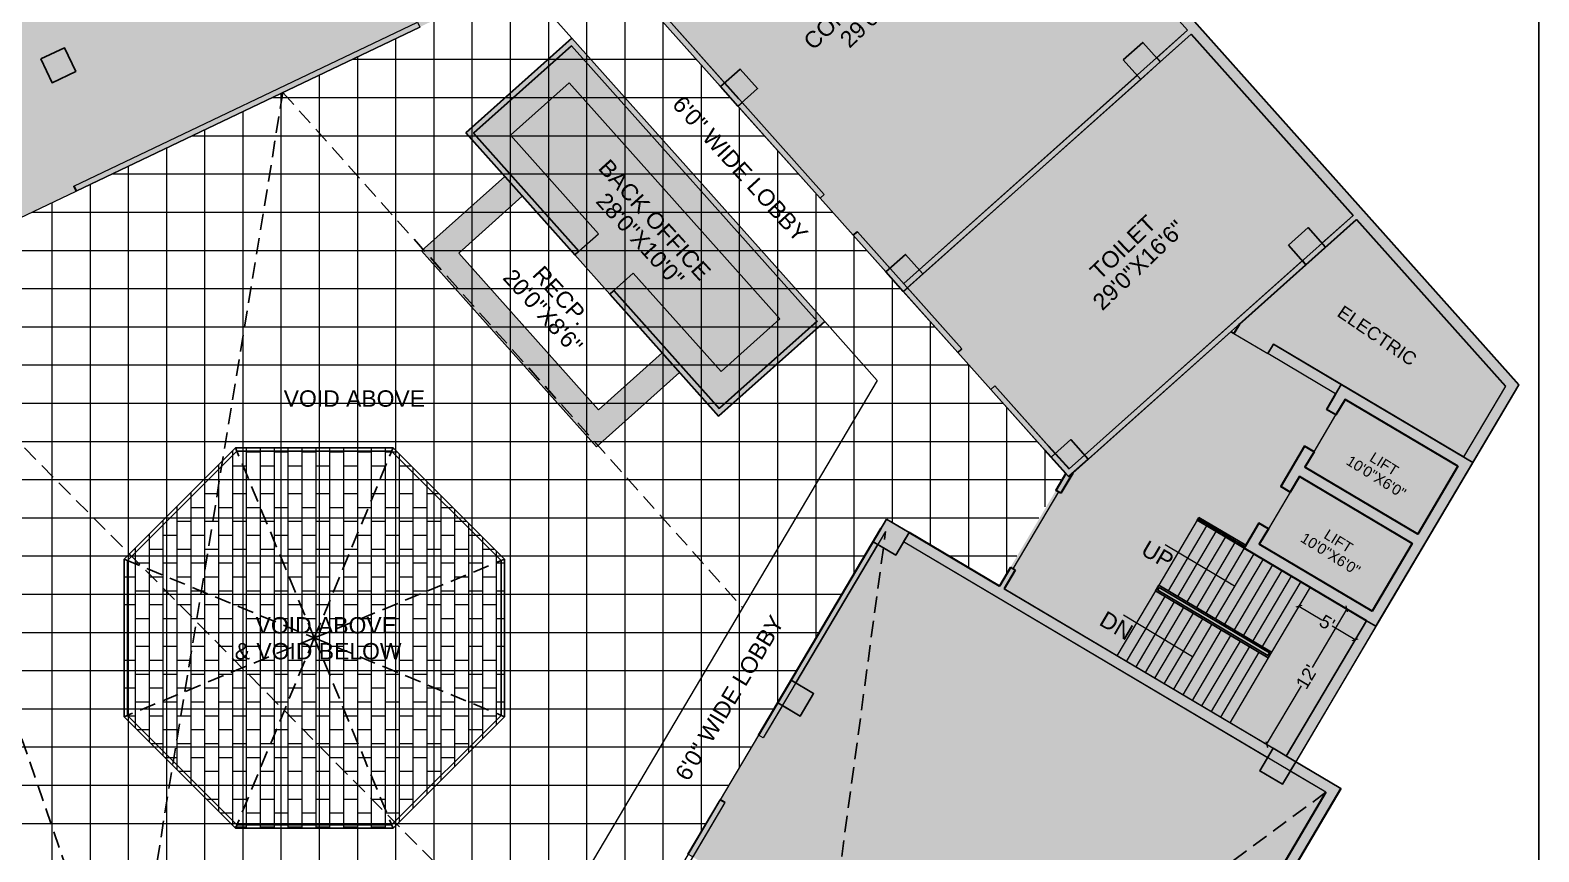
# Model space of a CAD drawing. Header units: inches. Extents: x -13956017 to 293115509, y -946740 to -305538.
# Drawn here: x 1211946 to 1213325, y -916992 to -916241 of the extents above; entities that cross this region are included whole.
import ezdxf

# ---------------------------------------------------------------- set-up
doc = ezdxf.new("R2010")
doc.units = ezdxf.units.IN
doc.header["$LTSCALE"] = 6
doc.header["$PDMODE"] = 2
doc.linetypes.add('DASHED', pattern=[0.75, 0.5, -0.25])
for name, color, linetype in [('BND', 1, 'Continuous'), ('DIM', 7, 'Continuous'), ('TW', 5, 'Continuous'), ('WAL', 7, 'Continuous')]:
    doc.layers.add(name, color=color, linetype=linetype)
for name, color, linetype, lineweight in [('column', 240, 'Continuous', 25), ('floor hatch', 135, 'Continuous', 13), ('W', 250, 'Continuous', 5), ('wall', 7, 'Continuous', 30), ('wall high', 7, 'Continuous', 30)]:
    doc.layers.add(name, color=color, linetype=linetype, lineweight=lineweight)
doc.styles.add('ARI', font='arial.ttf')
doc.linetypes.add('ZIGZAG', pattern='A,0.0001,-0.2,[131,ltypeshp.shx,S=0.2,R=0,X=-0.2,Y=0],-0.4,[131,ltypeshp.shx,S=0.2,R=180,X=0.2,Y=0],-0.2', length=0.8001)
doc.dimstyles.new('Copy(2) of AA', dxfattribs={"dimtxt": 12, "dimasz": 4, "dimexe": 0.18, "dimexo": 0, "dimgap": 0.09, "dimtad": 0, "dimdec": 0, "dimzin": 0, "dimdsep": 46, "dimlunit": 3, "dimtxsty": 'ARI', "dimblk": 'OBLIQUE', "dimcen": 0.09, "dimclrd": 7, "dimclre": 7, "dimclrt": 7, "dimadec": 0, "dimazin": 0, "dimtfac": 1, "dimtdec": 0, "dimtofl": 0, "dimtmove": 0, "dimatfit": 3, "dimfxl": 1, "dimtolj": 1, "dimtzin": 0, "dimlwd": 5, "dimlwe": 5, "dimarcsym": 0})

# ---------------------------------------------------------------- blocks, each defined once
blk = doc.blocks.new('_Oblique')
at = {"layer": 'DIM', "color": 0, "lineweight": -2}
blk.add_line((-0.5, -0.5), (0.5, 0.5), dxfattribs=at)
blk = doc.blocks.new('*D465')
at = {"layer": 'Defpoints', "color": 0, "ltscale": 10, "transparency": 16777216}
for p in [(1213147.8, -916769.2, 3969.1), (1213149.9, -916770.4), (1213074.4, -916893, 3969.1)]:
    blk.add_point(p, dxfattribs=at)
at = {"layer": 'W', "color": 7, "lineweight": 5, "ltscale": 10, "transparency": 16777216}
for p, q in [((1213149.9, -916770.4), (1213118.2, -916824)), ((1213147.8, -916769.2), (1213150.1, -916770.5)), ((1213076.5, -916894.3), (1213108.3, -916840.7)), ((1213074.4, -916893), (1213076.7, -916894.4))]:
    blk.add_line(p, q, dxfattribs=at)
at = {"layer": 'W', "color": 7, "lineweight": 5, "ltscale": 10, "transparency": 16777216, "xscale": 4, "yscale": 4, "zscale": 4}
for p, rotation in [((1213149.9, -916770.4), 59.35378210765239), ((1213076.5, -916894.3), 239.3537821076524)]:
    blk.add_blockref('_Oblique', p, dxfattribs=dict(at, rotation=rotation))
at = {"layer": 'W', "color": 7, "lineweight": 30, "ltscale": 10, "transparency": 16777216, "insert": (1213113.2, -916832.4), "char_height": 12, "attachment_point": 5, "rotation": 59.3538, "style": 'ARI'}
blk.add_mtext("\\A1;12'", dxfattribs=at)
blk = doc.blocks.new('*D466')
at = {"layer": 'Defpoints', "color": 0, "ltscale": 10, "transparency": 16777216}
for p in [(1213108.4, -916763.8, 3969.1), (1213157.6, -916798.5), (1213160, -916794.4, 3969.1)]:
    blk.add_point(p, dxfattribs=at)
at = {"layer": 'W', "color": 7, "lineweight": 5, "ltscale": 10, "transparency": 16777216}
for p, q in [((1213108.4, -916763.8), (1213105.8, -916768.1)), ((1213105.9, -916767.9), (1213126.9, -916780.3)), ((1213157.6, -916798.5), (1213136.6, -916786.1)), ((1213160, -916794.4), (1213157.5, -916798.7))]:
    blk.add_line(p, q, dxfattribs=at)
at = {"layer": 'W', "color": 7, "lineweight": 5, "ltscale": 10, "transparency": 16777216, "xscale": 4, "yscale": 4, "zscale": 4}
for p, rotation in [((1213105.9, -916767.9), 149.3537821076967), ((1213157.6, -916798.5), 329.3537821076967)]:
    blk.add_blockref('_Oblique', p, dxfattribs=dict(at, rotation=rotation))
at = {"layer": 'W', "color": 7, "lineweight": 30, "ltscale": 10, "transparency": 16777216, "insert": (1213131.8, -916783.2), "char_height": 12, "attachment_point": 5, "rotation": 329.3538, "style": 'ARI'}
blk.add_mtext("\\A1;5'", dxfattribs=at)

msp = doc.modelspace()

# ---------------------------------------------------------------- hatches: boundary and pattern name
at = {"layer": 'column', "ltscale": 10}
h = msp.add_hatch(color=256, dxfattribs=at)
h.dxf.hatch_style = 1
h.paths.add_polyline_path([(1211955.5, -916267.6), (1211977.2, -916257.3), (1211987.5, -916279), (1211965.9, -916289.3)])
h = msp.add_hatch(color=256, dxfattribs=at)
h.dxf.hatch_style = 1
h.paths.add_polyline_path([(1212945.4, -916268.4), (1212963.3, -916252.4), (1212979.3, -916270.3), (1212961.4, -916286.3)])
h = msp.add_hatch(color=256, dxfattribs=at)
h.dxf.hatch_style = 1
h.paths.add_polyline_path([(1212577.1, -916292.8), (1212595.1, -916276.8), (1212611, -916294.7), (1212593.1, -916310.7)])
h = msp.add_hatch(color=256, dxfattribs=at)
h.dxf.hatch_style = 1
h.paths.add_polyline_path([(1213096.6, -916437.7), (1213114.5, -916421.8), (1213130.4, -916439.7), (1213112.5, -916455.7)])
h = msp.add_hatch(color=256, dxfattribs=at)
h.dxf.hatch_style = 1
h.paths.add_polyline_path([(1212728.3, -916462.2), (1212746.2, -916446.2), (1212762.2, -916464.1), (1212744.3, -916480.1)])
h = msp.add_hatch(color=256, dxfattribs=at)
h.dxf.hatch_style = 1
h.paths.add_polyline_path([(1213131.3, -916587.9), (1213144.7, -916565.1), (1213265.2, -916636.5), (1213176.5, -916786.2), (1213167.9, -916781.1), (1213056.1, -916714.8), (1213069.5, -916692), (1213078.1, -916697.1), (1213069.8, -916711.3), (1213173, -916772.5), (1213209.7, -916710.5), (1213106.5, -916649.3), (1213098.1, -916663.5), (1213089.5, -916658.4), (1213111.3, -916621.5), (1213119.9, -916626.6), (1213111.6, -916640.7), (1213214.8, -916701.9), (1213251.5, -916640), (1213148.3, -916578.8), (1213139.9, -916593)])
h = msp.add_hatch(color=256, dxfattribs=at)
h.dxf.hatch_style = 1
h.paths.add_polyline_path([(1212879.4, -916631.5), (1212897.4, -916615.5), (1212913.3, -916633.4), (1212895.4, -916649.4)])
h = msp.add_hatch(color=256, dxfattribs=at)
h.dxf.hatch_style = 1
h.paths.add_polyline_path([(1212728.9, -916688.3), (1212749.5, -916700.5), (1212737.3, -916721.2), (1212716.6, -916709)])
h = msp.add_hatch(color=256, dxfattribs=at)
h.dxf.hatch_style = 1
h.paths.add_polyline_path([(1212641.7, -916835.4), (1212662.3, -916847.7), (1212650.1, -916868.3), (1212629.5, -916856.1)])
h = msp.add_hatch(color=256, dxfattribs=at)
h.dxf.hatch_style = 1
h.paths.add_polyline_path([(1213082.4, -916897.8), (1213103.1, -916910), (1213090.9, -916930.7), (1213070.2, -916918.5)])
at = {"layer": 'floor hatch', "ltscale": 5}
h = msp.add_hatch(dxfattribs=at)
h.set_pattern_fill('NET', color=9, scale=11, angle=90)
h.set_pattern_definition([(90, (225125.152, -30674.727), (-34.925, 2e-15), []), (180, (225125.152, -30674.727), (-4e-15, -34.925), [])])
h.paths.add_polyline_path([(1212321.3, -916114.3), (1212368.7, -916072), (1212365.3, -916068.3), (1212399.3, -916038), (1212402.6, -916041.7), (1212426.5, -916020.4), (1212486.8, -916087.9), (1212435.3, -916133.9), (1212892.1, -916645.7), (1212832.1, -916749.5), (1212728.9, -916688.3), (1212160.5, -917647.6), (1212030, -917601.8), (1211729.4, -916723.2), (1211615.9, -916762.1), (1211558.3, -916593.8), (1212393.2, -916194.8)])
at = {"layer": 'W', "ltscale": 10}
h = msp.add_hatch(color=256, dxfattribs=at)
h.dxf.hatch_style = 1
h.paths.add_polyline_path([(1211340.5, -916856.3), (1211606.4, -916765.3), (1211599.2, -916744.4), (1211608.7, -916741.2), (1211615.9, -916762.1), (1211706.7, -916731), (1211709.9, -916740.4), (1211343.8, -916865.7)])
h.paths.add_polyline_path([(1211229.6, -916606.1), (1211239, -916602.9), (1211327.3, -916860.8), (1211317.8, -916864)])
h.paths.add_polyline_path([(1211249, -916588.9), (1211359.7, -916551), (1211363, -916560.5), (1211252.3, -916598.4)], flags=17)
h.paths.add_polyline_path([(1212503.9, -915737.6), (1212510.5, -915745.1), (1212546.3, -915713.1), (1212398.4, -915547.3), (1211038.8, -916196.9), (1211184.2, -916621.7), (1211229.6, -916606.1), (1211226.3, -916596.7), (1211190.4, -916609), (1211051.2, -916202.1), (1211423.6, -916024.2), (1211471.7, -916124.8), (1211476.2, -916122.7), (1211428.1, -916022), (1212004.7, -915746.5), (1212021.1, -915780.8), (1212025.6, -915778.7), (1212009.2, -915744.4), (1212395.9, -915559.6), (1212532.2, -915712.3), (1212503.9, -915737.6)])
h.paths.add_polyline_path([(1211651.4, -916549.3), (1211820.5, -916468.5), (1211818.4, -916464), (1211672.5, -916533.6), (1211506.3, -916185.7), (1211501.8, -916187.9), (1211668, -916535.8), (1211649.2, -916544.8)], flags=17)
h.paths.add_polyline_path([(1211556.6, -916589), (1211581.7, -916577), (1211583.8, -916581.5), (1211558.3, -916593.8)], flags=17)
h.paths.add_polyline_path([(1212031.4, -915802.5), (1212035.9, -915800.3), (1212112.6, -915960.9), (1212163, -915936.9), (1212318, -916110.5), (1212365.3, -916068.3), (1212368.7, -916072), (1212321.3, -916114.3), (1212393.2, -916194.8), (1212352, -916214.5), (1212349.9, -916210), (1212385.1, -916193.2), (1212161.8, -915943), (1211759.3, -916135.3), (1211898.1, -916425.8), (1211934, -916408.7), (1211936.2, -916413.2), (1211869.9, -916444.9), (1211867.8, -916440.3), (1211892.3, -916428.6), (1211893.6, -916428), (1211754.8, -916137.5), (1211534.6, -916242.7), (1211533.7, -916243.1), (1211531.6, -916238.6), (1212108.1, -915963.1)], flags=17)
h.paths.add_polyline_path([(1211985.7, -916384), (1212299.9, -916233.9), (1212302.1, -916238.4), (1211987.9, -916388.5)], flags=16)
h = msp.add_hatch(color=256, dxfattribs=at)
h.dxf.hatch_style = 1
h.paths.add_polyline_path([(1211780, -916886.6), (1211784.7, -916885), (1211737.2, -916745.9), (1211732.4, -916747.5)])
h.paths.add_polyline_path([(1211805.9, -916962.2), (1211810.6, -916960.6), (1211792.5, -916907.7), (1211787.8, -916909.3)])
h.paths.add_polyline_path([(1211839.9, -917061.7), (1211844.6, -917060), (1211829.3, -917015.2), (1211824.5, -917016.8)])
h.paths.add_polyline_path([(1211865.5, -917136.5), (1211870.2, -917134.8), (1211852.4, -917082.7), (1211847.7, -917084.4)])
h.paths.add_polyline_path([(1211899.8, -917236.7), (1211904.5, -917235.1), (1211888.9, -917189.4), (1211884.2, -917191.1)])
h.paths.add_polyline_path([(1211926.4, -917314.4), (1211931.1, -917312.8), (1211912.3, -917257.8), (1211907.6, -917259.4)])
h.paths.add_polyline_path([(1211945, -917369), (1211949.8, -917367.4), (1211966.7, -917416.7), (1211961.9, -917418.4)])
h.paths.add_polyline_path([(1211969.7, -917441.1), (1211974.4, -917439.5), (1212030, -917601.8), (1212059.1, -917612), (1212057.5, -917616.8), (1212032.1, -917607.9), (1211918.5, -917646.7), (1211916.9, -917642), (1212025.7, -917604.8)])
h.paths.add_polyline_path([(1211641.6, -917736.2), (1211894.2, -917649.7), (1211895.8, -917654.5), (1211643.2, -917740.9)])
h.paths.add_polyline_path([(1212131.5, -917642.7), (1212133.2, -917638), (1212160.5, -917647.6), (1212248.7, -917498.7), (1212253, -917501.3), (1212164.8, -917650.1), (1212263.7, -917708.7), (1212261.2, -917713.1), (1212158.4, -917652.1)])
h.paths.add_polyline_path([(1212284.4, -917721), (1212514.1, -917857.1), (1212511.5, -917861.4), (1212281.8, -917725.3)])
h.paths.add_polyline_path([(1212260.9, -917478.1), (1212287.9, -917432.5), (1212292.2, -917435.1), (1212265.2, -917480.6)])
h.paths.add_polyline_path([(1212322.9, -917373.5), (1212327.2, -917376), (1212350.9, -917336.1), (1212346.5, -917333.6)])
h.paths.add_polyline_path([(1213103.1, -916910), (1213144.4, -916934.5), (1212573.5, -917898.1), (1212532.2, -917873.6), (1212534.7, -917869.3), (1212567.4, -917888.7), (1213130.7, -916938), (1213098, -916918.6)])
h.paths.add_polyline_path([(1212358.8, -917312.9), (1212363.1, -917315.5), (1212445.2, -917176.9), (1212440.9, -917174.4)])
h.paths.add_polyline_path([(1212453.1, -917153.8), (1212535.2, -917015.2), (1212539.5, -917017.8), (1212457.4, -917156.3)])
h.paths.add_polyline_path([(1212547.4, -916994.6), (1212576.9, -916944.9), (1212579, -916946.1), (1212581.2, -916947.4), (1212551.7, -916997.1)], flags=17)
h.paths.add_polyline_path([(1212611.9, -916885.8), (1212629.5, -916856.1), (1212633.8, -916858.6), (1212616.2, -916888.3)])
h.paths.add_polyline_path([(1212646, -916838), (1212720.9, -916711.5), (1212716.6, -916709), (1212641.7, -916835.4)])
h.paths.add_polyline_path([(1212744.4, -916709.1), (1212749.5, -916700.5), (1212832.1, -916749.5), (1212842.2, -916732.4), (1212846.5, -916734.9), (1212836.4, -916752), (1213082.4, -916897.8), (1213077.4, -916906.4)])
h.paths.add_polyline_path([(1213094.5, -916904.9), (1213167.9, -916781.1), (1213176.5, -916786.2), (1213103.1, -916910)])
h.paths.add_polyline_path([(1212910, -916629.7), (1213109.2, -916451.9), (1213112.5, -916455.7), (1212913.3, -916633.4)], flags=17)
h.paths.add_polyline_path([(1212824.4, -916569.8), (1212828.1, -916566.5), (1212883.2, -916628.2), (1212879.4, -916631.5)], flags=17)
h.paths.add_polyline_path([(1212883.9, -916662), (1212893, -916646.7), (1212895.4, -916649.4), (1212899.2, -916646.1), (1212888.2, -916664.6)])
h.paths.add_polyline_path([(1212744.3, -916480.1), (1212748, -916476.7), (1212797.8, -916532.6), (1212794.1, -916535.9)], flags=17)
h.paths.add_polyline_path([(1212762.2, -916464.1), (1212961.4, -916286.3), (1212958.1, -916282.6), (1212758.9, -916460.3)], flags=17)
h.paths.add_polyline_path([(1212728.3, -916462.2), (1212732, -916458.8), (1212702.3, -916425.5), (1212698.5, -916428.8)], flags=17)
h.paths.add_polyline_path([(1212593.1, -916310.7), (1212596.9, -916307.4), (1212672, -916391.6), (1212668.3, -916394.9)])
h.paths.add_polyline_path([(1212577.1, -916292.8), (1212580.9, -916289.5), (1212519.7, -916220.9), (1212516, -916224.3)])
h.paths.add_polyline_path([(1212485.7, -916190.4), (1212489.5, -916187), (1212455, -916148.5), (1212451.3, -916151.8)])
h.paths.add_polyline_path([(1212453.2, -916117.9), (1212486.8, -916087.9), (1212481.4, -916081.9), (1212488.8, -916075.2), (1212494.3, -916081.3), (1212652.4, -915940.1), (1212659.1, -915947.6), (1212459.9, -916125.4)])
h.paths.add_polyline_path([(1212677, -915931.6), (1212704.1, -915907.4), (1212705.3, -915906.3), (1213004.3, -916241.3), (1212976, -916266.6), (1212979.3, -916270.3), (1213007.6, -916245), (1213155.5, -916410.6), (1213127.1, -916435.9), (1213130.4, -916439.7), (1213158.8, -916414.4), (1213294.8, -916566.8), (1213256.6, -916631.4), (1213265.2, -916636.5), (1213307.2, -916565.6), (1212706.1, -915892.2), (1212670.3, -915924.1)])
h.paths.add_polyline_path([(1213077.6, -916536.9), (1213082.7, -916528.3), (1213144.7, -916565.1), (1213139.6, -916573.7)], flags=17)
h = msp.add_hatch(color=256, dxfattribs=at)
h.dxf.hatch_style = 1
h.paths.add_polyline_path([(1212475.8, -916482.6), (1212479.5, -916479.3), (1212575.8, -916587.2), (1212665.4, -916507.3), (1212440.8, -916255.6), (1212351.2, -916335.5), (1212447.5, -916443.4), (1212443.8, -916446.8), (1212344.2, -916335.1), (1212441.2, -916248.6), (1212672.4, -916507.7), (1212575.4, -916594.2)])
at = {"layer": 'WAL', "lineweight": 9, "ltscale": 100, "true_color": 0x95b3d0}
h = msp.add_hatch(color=253, dxfattribs=at)
h.dxf.hatch_style = 1
h.paths.add_polyline_path([(1212455, -916148.5), (1212469.2, -916135.8), (1212459.9, -916125.4), (1212659.1, -915947.6), (1212668.4, -915958), (1212686.3, -915942), (1212677, -915931.6), (1212705.3, -915906.3), (1213004.3, -916241.3), (1212758.9, -916460.3), (1212746.2, -916446.2), (1212732, -916458.8), (1212702.3, -916425.5), (1212698.5, -916428.8), (1212668.3, -916394.9), (1212672, -916391.6), (1212596.9, -916307.4), (1212611, -916294.7), (1212595.1, -916276.8), (1212580.9, -916289.5), (1212519.7, -916220.9), (1212516, -916224.3), (1212485.7, -916190.4), (1212489.5, -916187)])
at = {"layer": 'WAL', "lineweight": 9, "ltscale": 100, "true_color": 0x8bcad4}
h = msp.add_hatch(color=133, dxfattribs=at)
h.dxf.hatch_style = 1
h.paths.add_polyline_path([(1211759.3, -916135.3), (1212161.8, -915943), (1212385.1, -916193.2), (1212349.9, -916210), (1212352, -916214.5), (1212302.1, -916238.4), (1212299.9, -916233.9), (1211985.7, -916384), (1211987.9, -916388.5), (1211936.2, -916413.2), (1211934, -916408.7), (1211898.1, -916425.8)])
at = {"layer": 'WAL', "lineweight": 9, "true_color": 0x5797dc}
h = msp.add_hatch(color=153, dxfattribs=at)
h.dxf.hatch_style = 1
h.paths.add_polyline_path([(1212748, -916476.7), (1213007.6, -916245), (1213155.5, -916410.6), (1213127.1, -916435.9), (1213114.5, -916421.8), (1213096.6, -916437.7), (1213109.2, -916451.9), (1212910, -916629.7), (1212897.4, -916615.5), (1212883.2, -916628.2), (1212828.1, -916566.5), (1212824.4, -916569.8), (1212794.1, -916535.9), (1212797.8, -916532.6)])
at = {"layer": 'WAL', "lineweight": 9, "ltscale": 100, "true_color": 0x9bf8d0}
h = msp.add_hatch(color=121, dxfattribs=at)
h.dxf.hatch_style = 1
h.paths.add_polyline_path([(1212351.2, -916335.5), (1212440.8, -916255.6), (1212665.4, -916507.3), (1212575.8, -916587.2), (1212479.5, -916479.3), (1212475.8, -916482.6), (1212443.8, -916446.8), (1212447.5, -916443.4)])
at = {"layer": 'WAL', "lineweight": 9, "ltscale": 100, "true_color": 0xf8f38b}
h = msp.add_hatch(color=51, dxfattribs=at)
h.dxf.hatch_style = 1
h.paths.add_polyline_path([(1212523.7, -916536.3), (1212539.7, -916554.2), (1212463.6, -916622.1), (1212303.8, -916443.1), (1212379.9, -916375.1), (1212395.9, -916393.1), (1212337.7, -916445), (1212465.5, -916588.2)])
at = {"layer": 'WAL', "lineweight": 9, "ltscale": 100, "true_color": 0x7b8d9a}
h = msp.add_hatch(color=252, dxfattribs=at)
h.dxf.hatch_style = 1
h.paths.add_polyline_path([(1213046.6, -916518.6), (1213051.7, -916510), (1213158.8, -916414.4), (1213294.8, -916566.8), (1213256.6, -916631.4), (1213082.7, -916528.3), (1213077.6, -916536.9)])
at = {"layer": 'WAL', "lineweight": 9, "ltscale": 100, "true_color": 0xffae59}
h = msp.add_hatch(color=21, dxfattribs=at)
h.dxf.hatch_style = 1
h.paths.add_polyline_path([(1213043.9, -916516.9), (1213139.6, -916573.7), (1213131.3, -916587.9), (1213139.9, -916593), (1213119.9, -916626.6), (1213111.3, -916621.5), (1213089.5, -916658.4), (1213098.1, -916663.5), (1213078.1, -916697.1), (1213069.5, -916692), (1213056.1, -916714.8), (1213167.9, -916781.1), (1213094.5, -916904.9), (1212836.4, -916752), (1212846.5, -916734.9), (1212842.2, -916732.4), (1212883.9, -916662), (1212888.2, -916664.6), (1212899.2, -916646.1), (1212913.3, -916633.4)])
h = msp.add_hatch(color=21, dxfattribs=at)
h.dxf.hatch_style = 1
h.paths.add_polyline_path([(1213111.6, -916640.7), (1213214.8, -916701.9), (1213251.5, -916640), (1213148.3, -916578.8)])
at = {"layer": 'WAL', "lineweight": 5, "ltscale": 0.6, "true_color": 0xffa8a8}
h = msp.add_hatch(dxfattribs=at)
h.set_pattern_fill('BRICK', color=21, scale=2, angle=270)
h.set_pattern_definition([(270, (225125.152, -30674.727), (12.7, -2e-15), []), (0, (225125.152, -30674.727), (6e-15, 25.4), [12.7, -12.7]), (0, (225125.152, -30687.427), (6e-15, 25.4), [-12.7, 12.7])])
h.paths.add_polyline_path([(1212133.7, -916623.1), (1212277.7, -916623.1), (1212379.5, -916724.9), (1212379.5, -916868.9), (1212277.7, -916970.8), (1212133.7, -916970.8), (1212031.9, -916868.9), (1212031.9, -916724.9)])
at = {"layer": 'WAL', "lineweight": 9, "ltscale": 100, "true_color": 0xffae59}
h = msp.add_hatch(color=21, dxfattribs=at)
h.dxf.hatch_style = 1
h.paths.add_polyline_path([(1213069.8, -916711.3), (1213173, -916772.5), (1213209.7, -916710.5), (1213106.5, -916649.3)])
at = {"layer": 'WAL', "lineweight": 9, "ltscale": 100, "true_color": 0xd4a1c7}
h = msp.add_hatch(color=9, dxfattribs=at)
h.dxf.hatch_style = 1
h.paths.add_polyline_path([(1212164.8, -917650.1), (1212263.7, -917708.7), (1212273.4, -917692.4), (1212294.1, -917704.6), (1212284.4, -917721), (1212514.1, -917857.1), (1212523.8, -917840.7), (1212544.4, -917853), (1212534.7, -917869.3), (1212567.4, -917888.7), (1213130.7, -916938), (1213098, -916918.6), (1213090.9, -916930.7), (1213070.2, -916918.5), (1213076.3, -916908.1), (1213077.4, -916906.4), (1212744.4, -916709.1), (1212737.3, -916721.2), (1212720.9, -916711.5), (1212646, -916838), (1212662.3, -916847.7), (1212650.1, -916868.3), (1212633.8, -916858.6), (1212616.2, -916888.3), (1212611.9, -916885.8), (1212576.9, -916944.9), (1212581.2, -916947.4), (1212551.7, -916997.1), (1212568, -917006.8), (1212555.8, -917027.5), (1212539.5, -917017.8), (1212457.4, -917156.3), (1212473.7, -917166), (1212461.5, -917186.6), (1212445.2, -917176.9), (1212363.1, -917315.5), (1212379.4, -917325.1), (1212367.2, -917345.8), (1212350.9, -917336.1), (1212327.2, -917376), (1212322.9, -917373.5), (1212287.9, -917432.5), (1212292.2, -917435.1), (1212265.2, -917480.6), (1212281.6, -917490.3), (1212269.3, -917511), (1212253, -917501.3)])

# ---------------------------------------------------------------- linework, layer by layer
at = {"layer": 'BND', "linetype": 'DASHED', "ltscale": 5}
for p, q in [((1212177, -916298.1, 3969.1), (1212034.3, -917169.6, 3969.1)), ((1212177, -916298.1, 3969.1), (1212597.3, -916769.1, 3969.1)), ((1212110.7, -917392.8, 3969.1), (1211798.1, -916479.2, 3969.1)), ((1211798.1, -916479.2, 3969.1), (1212405.5, -917092.8, 3969.1)), ((1212205.7, -916796.9, -3969.1), (1212133.7, -916623.1, -3969.1)), ((1212205.7, -916796.9, -3969.1), (1212277.7, -916623.1, -3969.1)), ((1212567.4, -917888.7), (1212728.1, -916699.5, 3969.1)), ((1212031.9, -916724.9, -3969.1), (1212205.7, -916796.9, -3969.1)), ((1212205.7, -916796.9, -3969.1), (1212379.5, -916724.9, -3969.1)), ((1212205.7, -916796.9, -3969.1), (1212031.9, -916868.9, -3969.1)), ((1212205.7, -916796.9, -3969.1), (1212133.7, -916970.8, -3969.1)), ((1212205.7, -916796.9, -3969.1), (1212277.7, -916970.8, -3969.1)), ((1212205.7, -916796.9, -3969.1), (1212379.5, -916868.9, -3969.1)), ((1213130.7, -916938, 3969.1), (1212164.8, -917650.1))]:
    msp.add_line(p, q, dxfattribs=at)
at = {"layer": 'column', "ltscale": 10, "elevation": 3969.1}
for points in [[(1211955.5, -916267.6), (1211977.2, -916257.3), (1211987.5, -916279), (1211965.9, -916289.3), (1211955.5, -916267.6)], [(1212945.4, -916268.4), (1212963.3, -916252.4), (1212979.3, -916270.3), (1212961.4, -916286.3), (1212945.4, -916268.4)], [(1212577.1, -916292.8), (1212595.1, -916276.8), (1212611, -916294.7), (1212593.1, -916310.7), (1212577.1, -916292.8)], [(1213096.6, -916437.7), (1213114.5, -916421.8), (1213130.4, -916439.7), (1213112.5, -916455.7), (1213096.6, -916437.7)], [(1212728.3, -916462.2), (1212746.2, -916446.2), (1212762.2, -916464.1), (1212744.3, -916480.1), (1212728.3, -916462.2)], [(1213131.3, -916587.9), (1213144.7, -916565.1), (1213265.2, -916636.5), (1213176.5, -916786.2), (1213167.9, -916781.1), (1213056.1, -916714.8), (1213069.5, -916692), (1213078.1, -916697.1), (1213069.8, -916711.3), (1213173, -916772.5), (1213209.7, -916710.5), (1213106.5, -916649.3), (1213098.1, -916663.5), (1213089.5, -916658.4), (1213111.3, -916621.5), (1213119.9, -916626.6), (1213111.6, -916640.7), (1213214.8, -916701.9), (1213251.5, -916640), (1213148.3, -916578.8), (1213139.9, -916593), (1213131.3, -916587.9)], [(1212879.4, -916631.5), (1212897.4, -916615.5), (1212913.3, -916633.4), (1212895.4, -916649.4), (1212879.4, -916631.5)], [(1212728.9, -916688.3), (1212749.5, -916700.5), (1212737.3, -916721.2), (1212716.6, -916709), (1212728.9, -916688.3)], [(1212641.7, -916835.4), (1212662.3, -916847.7), (1212650.1, -916868.3), (1212629.5, -916856.1), (1212641.7, -916835.4)], [(1213082.4, -916897.8), (1213103.1, -916910), (1213090.9, -916930.7), (1213070.2, -916918.5), (1213082.4, -916897.8)]]:
    msp.add_lwpolyline(points, dxfattribs=at)
at = {"layer": 'TW', "ltscale": 10}
for p, q in [((1213014.6, -916686.7, 3969.1), (1213013, -916689.3, 3969.1)), ((1213013, -916689.3, 3969.1), (1213056.1, -916714.8, 3969.1)), ((1213013.8, -916688, 3969.1), (1213056.8, -916713.5, 3969.1)), ((1213014.6, -916686.7, 3969.1), (1213057.6, -916712.2, 3969.1))]:
    msp.add_line(p, q, dxfattribs=at)
for points, elevation in [([(1212133.7, -916623.1), (1212277.7, -916623.1), (1212379.5, -916724.9), (1212379.5, -916868.9), (1212277.7, -916970.8), (1212133.7, -916970.8), (1212031.9, -916868.9), (1212031.9, -916724.9), (1212133.7, -916623.1)], -3969.1), ([(1212977.9, -916748.7), (1213081.1, -916809.8), (1213078, -916815), (1212974.8, -916753.8), (1212977.9, -916748.7)], 3969.1)]:
    msp.add_lwpolyline(points, dxfattribs=dict(at, elevation=elevation))
for points, elevation in [([(1212134.9, -916626.1), (1212276.4, -916626.1), (1212376.5, -916726.2), (1212376.5, -916867.7), (1212276.4, -916967.8), (1212134.9, -916967.8), (1212034.9, -916867.7), (1212034.9, -916726.2)], -3969.1), ([(1212978.4, -916750.7), (1213079, -916810.4), (1213077.5, -916812.9), (1212976.9, -916753.3)], 3969.1)]:
    msp.add_lwpolyline(points, close=True, dxfattribs=dict(at, elevation=elevation))
at = {"layer": 'W', "lineweight": 30, "ltscale": 10}
for p, q in [((1212706.1, -915892.2, 3969.1), (1213307.2, -916565.6, 3969.1)), ((1212441.2, -916248.6, 3969.1), (1212344.2, -916335.1, 3969.1)), ((1213007.6, -916245, 3969.1), (1213155.5, -916410.6, 3969.1)), ((1212440.8, -916255.6, 3969.1), (1212351.2, -916335.5, 3969.1)), ((1212580.9, -916289.5, 3969.1), (1212593.5, -916303.6, 3969.1)), ((1212344.2, -916335.1, 3969.1), (1212443.8, -916446.8, 3969.1)), ((1212351.2, -916335.5, 3969.1), (1212447.5, -916443.4, 3969.1)), ((1211985.7, -916384, 3969.1), (1211987.9, -916388.5, 3969.1)), ((1213051.7, -916510, 3969.1), (1213158.8, -916414.4, 3969.1)), ((1212698.5, -916428.8, 3969.1), (1212702.3, -916425.5, 3969.1)), ((1212443.8, -916446.8, 3969.1), (1212447.5, -916443.4, 3969.1)), ((1212475.8, -916482.6, 3969.1), (1212479.5, -916479.3, 3969.1)), ((1212475.8, -916482.6, 3969.1), (1212575.4, -916594.2, 3969.1)), ((1212479.5, -916479.3, 3969.1), (1212575.8, -916587.2, 3969.1)), ((1212672.4, -916507.7, 3969.1), (1212575.4, -916594.2, 3969.1)), ((1212665.4, -916507.3, 3969.1), (1212575.8, -916587.2, 3969.1)), ((1213051.7, -916510, 3969.1), (1213046.6, -916518.6, 3969.1)), ((1213046.6, -916518.6, 3969.1), (1213043.9, -916516.9, 3969.1)), ((1212794.1, -916535.9, 3969.1), (1212797.8, -916532.6, 3969.1)), ((1213139.6, -916573.7, 3969.1), (1213131.3, -916587.9, 3969.1)), ((1213148.3, -916578.8, 3969.1), (1213139.9, -916593, 3969.1)), ((1213251.5, -916640, 3969.1), (1213148.3, -916578.8, 3969.1)), ((1213139.9, -916593, 3969.1), (1213131.3, -916587.9, 3969.1)), ((1212877.2, -916621.5, 3969.1), (1212895.8, -916642.4, 3969.1)), ((1213111.3, -916621.5, 3969.1), (1213089.5, -916658.4, 3969.1)), ((1213119.9, -916626.6, 3969.1), (1213111.3, -916621.5, 3969.1)), ((1212873.5, -916624.8, 3969.1), (1212893, -916646.7, 3969.1)), ((1213119.9, -916626.6, 3969.1), (1213111.6, -916640.7, 3969.1)), ((1212893, -916646.7, 3969.1), (1212883.9, -916662, 3969.1)), ((1212899.2, -916646.1, 3969.1), (1212888.2, -916664.6, 3969.1)), ((1213106.5, -916649.3, 3969.1), (1213098.1, -916663.5, 3969.1)), ((1213209.7, -916710.5, 3969.1), (1213106.5, -916649.3, 3969.1)), ((1213214.8, -916701.9, 3969.1), (1213111.6, -916640.7, 3969.1)), ((1213251.5, -916640, 3969.1), (1213214.8, -916701.9, 3969.1)), ((1212888.2, -916664.6, 3969.1), (1212883.9, -916662, 3969.1)), ((1213098.1, -916663.5, 3969.1), (1213089.5, -916658.4, 3969.1)), ((1213069.5, -916692, 3969.1), (1213056.1, -916714.8, 3969.1)), ((1213078.1, -916697.1, 3969.1), (1213069.5, -916692, 3969.1)), ((1212723.8, -916696.9, 3969.1), (1212611.9, -916885.8, 3969.1)), ((1212832.1, -916749.5, 3969.1), (1212749.5, -916700.5, 3969.1)), ((1213078.1, -916697.1, 3969.1), (1213069.8, -916711.3, 3969.1)), ((1213167.9, -916781.1, 3969.1), (1213056.1, -916714.8, 3969.1)), ((1213173, -916772.5, 3969.1), (1213069.8, -916711.3, 3969.1)), ((1213209.7, -916710.5, 3969.1), (1213173, -916772.5, 3969.1)), ((1212842.2, -916732.4, 3969.1), (1212832.1, -916749.5, 3969.1)), ((1212846.5, -916734.9, 3969.1), (1212842.2, -916732.4, 3969.1)), ((1212846.5, -916734.9, 3969.1), (1212836.4, -916752, 3969.1)), ((1213144.4, -916934.5, 3969.1), (1212573.5, -917898.1, 3969.1)), ((1213130.7, -916938, 3969.1), (1212893.2, -917338.9, 3969.1)), ((1212581.2, -916947.4, 3969.1), (1212576.9, -916944.9, 3969.1))]:
    msp.add_line(p, q, dxfattribs=at)
at = {"layer": 'W', "ltscale": 10}
for p, q in [((1212393.2, -916194.8, 3969.1), (1212441.2, -916248.6, 3969.1)), ((1212519.7, -916220.9, 3969.1), (1212672, -916391.6, 3969.1)), ((1211985.7, -916384, 3969.1), (1212299.9, -916233.9, 3969.1)), ((1212516, -916224.3, 3969.1), (1212668.3, -916394.9, 3969.1)), ((1211987.9, -916388.5, 3969.1), (1212302.1, -916238.4, 3969.1)), ((1212441.2, -916248.6, 3969.1), (1212672.4, -916507.7, 3969.1)), ((1212744.7, -916473, 3969.1), (1213004.3, -916241.3, 3969.1)), ((1212748, -916476.7, 3969.1), (1213007.6, -916245, 3969.1)), ((1212440.8, -916255.6, 3969.1), (1212665.4, -916507.3, 3969.1)), ((1212438.8, -916289.5, 3969.1), (1212385.1, -916337.4, 3969.1)), ((1212438.8, -916289.5, 3969.1), (1212631.5, -916505.3, 3969.1)), ((1212385.1, -916337.4, 3969.1), (1212465.5, -916427.5, 3969.1)), ((1211936.2, -916413.2, 3969.1), (1211987.9, -916388.5, 3969.1)), ((1212668.3, -916394.9, 3969.1), (1212672, -916391.6, 3969.1)), ((1212668.3, -916394.9, 3969.1), (1212698.5, -916428.8, 3969.1)), ((1212895.8, -916642.4, 3969.1), (1213155.5, -916410.6, 3969.1)), ((1212447.5, -916443.4, 3969.1), (1212465.5, -916427.5, 3969.1)), ((1212698.5, -916428.8, 3969.1), (1212794.1, -916535.9, 3969.1)), ((1212702.3, -916425.5, 3969.1), (1212797.8, -916532.6, 3969.1)), ((1212303.8, -916443.1, 3969.1), (1212463.6, -916622.1, 3969.1)), ((1212337.7, -916445, 3969.1), (1212465.5, -916588.2, 3969.1)), ((1212443.8, -916446.8, 3969.1), (1212475.8, -916482.6, 3969.1)), ((1212479.5, -916479.3, 3969.1), (1212497.4, -916463.3, 3969.1)), ((1212497.4, -916463.3, 3969.1), (1212577.8, -916553.3, 3969.1)), ((1212631.5, -916505.3, 3969.1), (1212577.8, -916553.3, 3969.1)), ((1212672.4, -916507.7, 3969.1), (1212720.4, -916561.4, 3969.1)), ((1212899.2, -916646.1, 3969.1), (1213043.9, -916516.9, 3969.1)), ((1213046.6, -916518.6, 3969.1), (1213077.6, -916536.9, 3969.1)), ((1212523.7, -916536.3, 3969.1), (1212465.5, -916588.2, 3969.1)), ((1212794.1, -916535.9, 3969.1), (1212824.4, -916569.8, 3969.1)), ((1213082.7, -916528.3, 3969.1), (1213077.6, -916536.9, 3969.1)), ((1213139.6, -916573.7, 3969.1), (1213077.6, -916536.9, 3969.1)), ((1213256.6, -916631.4, 3969.1), (1213082.7, -916528.3, 3969.1)), ((1212539.7, -916554.2, 3969.1), (1212463.6, -916622.1, 3969.1)), ((1212720.4, -916561.4, 3969.1), (1212128.6, -917560.1, 3969.1)), ((1212824.4, -916569.8, 3969.1), (1212828.1, -916566.5, 3969.1)), ((1212828.1, -916566.5, 3969.1), (1212877.2, -916621.5, 3969.1)), ((1213307.2, -916565.6, 3969.1), (1213098, -916918.6, 3969.1)), ((1213294.8, -916566.8, 3969.1), (1213256.6, -916631.4, 3969.1)), ((1212824.4, -916569.8, 3969.1), (1212873.5, -916624.8, 3969.1)), ((1213119.9, -916626.6, 3969.1), (1213139.9, -916593, 3969.1)), ((1213098.1, -916663.5, 3969.1), (1213078.1, -916697.1, 3969.1)), ((1213013, -916689.3, 3969.1), (1212977.9, -916748.7, 3969.1)), ((1212728.1, -916699.5, 3969.1), (1212616.2, -916888.3, 3969.1)), ((1213021.6, -916694.4, 3969.1), (1212986.5, -916753.8, 3969.1)), ((1213030.2, -916699.5, 3969.1), (1212995.1, -916758.9, 3969.1)), ((1213038.8, -916704.6, 3969.1), (1213003.7, -916764, 3969.1)), ((1213130.7, -916938, 3969.1), (1212744.4, -916709.1, 3969.1)), ((1213047.4, -916709.7, 3969.1), (1213012.3, -916769.1, 3969.1)), ((1213056.1, -916714.8, 3969.1), (1213020.9, -916774.2, 3969.1)), ((1213064.7, -916719.9, 3969.1), (1213029.5, -916779.3, 3969.1)), ((1213073.3, -916725, 3969.1), (1213038.1, -916784.4, 3969.1)), ((1213081.9, -916730.1, 3969.1), (1213046.7, -916789.5, 3969.1)), ((1213090.5, -916735.2, 3969.1), (1213055.3, -916794.5, 3969.1)), ((1213099.1, -916740.3, 3969.1), (1213063.9, -916799.6, 3969.1)), ((1213107.7, -916745.4, 3969.1), (1213072.5, -916804.7, 3969.1)), ((1213144.4, -916934.5, 3969.1), (1212836.4, -916752, 3969.1)), ((1212974.8, -916753.8, 3969.1), (1212939.6, -916813.2, 3969.1)), ((1212983.4, -916758.9, 3969.1), (1212948.2, -916818.3, 3969.1)), ((1213116.3, -916750.5, 3969.1), (1213081.1, -916809.8, 3969.1)), ((1212992, -916764, 3969.1), (1212956.8, -916823.4, 3969.1)), ((1213000.6, -916769.1, 3969.1), (1212965.4, -916828.5, 3969.1)), ((1213009.2, -916774.2, 3969.1), (1212974, -916833.6, 3969.1)), ((1213017.8, -916779.3, 3969.1), (1212982.6, -916838.7, 3969.1)), ((1213026.4, -916784.4, 3969.1), (1212991.3, -916843.8, 3969.1)), ((1213167.9, -916781.1, 3969.1), (1213094.5, -916904.9, 3969.1)), ((1213035, -916789.5, 3969.1), (1212999.9, -916848.9, 3969.1)), ((1213043.6, -916794.6, 3969.1), (1213008.5, -916854, 3969.1)), ((1213052.2, -916799.7, 3969.1), (1213017.1, -916859.1, 3969.1)), ((1213060.8, -916804.8, 3969.1), (1213025.7, -916864.2, 3969.1)), ((1213069.4, -916809.9, 3969.1), (1213034.3, -916869.3, 3969.1)), ((1213078, -916815, 3969.1), (1213042.9, -916874.4, 3969.1)), ((1212611.9, -916885.8, 3969.1), (1212576.9, -916944.9, 3969.1)), ((1212616.2, -916888.3, 3969.1), (1212611.9, -916885.8, 3969.1)), ((1212576.9, -916944.9, 3969.1), (1212322.9, -917373.5, 3969.1)), ((1212581.2, -916947.4, 3969.1), (1212327.2, -917376, 3969.1))]:
    msp.add_line(p, q, dxfattribs=at)
at = {"layer": 'W', "linetype": 'ZIGZAG', "ltscale": 2}
msp.add_line((1212886.1, -916663.3, 3969.1), (1212844.4, -916733.6, 3969.1), dxfattribs=at)
at = {"layer": 'W', "ltscale": 10, "elevation": 3969.1}
for points in [[(1212677, -915931.6), (1212704.1, -915907.4), (1212705.3, -915906.3), (1213004.3, -916241.3), (1212976, -916266.6), (1212979.3, -916270.3), (1213007.6, -916245), (1213155.5, -916410.6), (1213127.1, -916435.9), (1213130.4, -916439.7), (1213158.8, -916414.4), (1213294.8, -916566.8), (1213256.6, -916631.4), (1213265.2, -916636.5), (1213307.2, -916565.6), (1212706.1, -915892.2), (1212670.3, -915924.1)], [(1212577.1, -916292.8), (1212580.9, -916289.5), (1212519.7, -916220.9), (1212516, -916224.3)], [(1211985.7, -916384), (1212299.9, -916233.9), (1212302.1, -916238.4), (1211987.9, -916388.5)], [(1212475.8, -916482.6), (1212479.5, -916479.3), (1212575.8, -916587.2), (1212665.4, -916507.3), (1212440.8, -916255.6), (1212351.2, -916335.5), (1212447.5, -916443.4), (1212443.8, -916446.8), (1212344.2, -916335.1), (1212441.2, -916248.6), (1212672.4, -916507.7), (1212575.4, -916594.2)], [(1212762.2, -916464.1), (1212961.4, -916286.3), (1212958.1, -916282.6), (1212758.9, -916460.3)], [(1212593.1, -916310.7), (1212596.9, -916307.4), (1212672, -916391.6), (1212668.3, -916394.9)], [(1212728.3, -916462.2), (1212732, -916458.8), (1212702.3, -916425.5), (1212698.5, -916428.8)], [(1212910, -916629.7), (1213109.2, -916451.9), (1213112.5, -916455.7), (1212913.3, -916633.4)], [(1212744.3, -916480.1), (1212748, -916476.7), (1212797.8, -916532.6), (1212794.1, -916535.9)], [(1213077.6, -916536.9), (1213082.7, -916528.3), (1213144.7, -916565.1), (1213139.6, -916573.7)], [(1212824.4, -916569.8), (1212828.1, -916566.5), (1212883.2, -916628.2), (1212879.4, -916631.5)], [(1212744.4, -916709.1), (1212749.5, -916700.5), (1212832.1, -916749.5), (1212842.2, -916732.4), (1212846.5, -916734.9), (1212836.4, -916752), (1213082.4, -916897.8), (1213077.4, -916906.4)], [(1212646, -916838), (1212720.9, -916711.5), (1212716.6, -916709), (1212641.7, -916835.4)], [(1213094.5, -916904.9), (1213167.9, -916781.1), (1213176.5, -916786.2), (1213103.1, -916910)], [(1212611.9, -916885.8), (1212629.5, -916856.1), (1212633.8, -916858.6), (1212616.2, -916888.3)], [(1213103.1, -916910), (1213144.4, -916934.5), (1212573.5, -917898.1), (1212532.2, -917873.6), (1212534.7, -917869.3), (1212567.4, -917888.7), (1213130.7, -916938), (1213098, -916918.6)], [(1212547.4, -916994.6), (1212576.9, -916944.9), (1212579, -916946.1), (1212581.2, -916947.4), (1212551.7, -916997.1)]]:
    msp.add_lwpolyline(points, close=True, dxfattribs=at)
at = {"layer": 'W', "color": 1, "ltscale": 10, "elevation": 3969.1}
for points in [[(1212351.2, -916335.5), (1212440.8, -916255.6), (1212665.4, -916507.3), (1212575.8, -916587.2), (1212479.5, -916479.3), (1212475.8, -916482.6), (1212443.8, -916446.8), (1212447.5, -916443.4)], [(1212883.9, -916662), (1212893, -916646.7), (1212895.4, -916649.4), (1212899.2, -916646.1), (1212888.2, -916664.6)]]:
    msp.add_lwpolyline(points, close=True, dxfattribs=at)
at = {"layer": 'W', "lineweight": 30, "ltscale": 10, "elevation": 3969.1}
msp.add_lwpolyline([(1213158.8, -916414.4), (1213294.8, -916566.8)], dxfattribs=at)
at = {"layer": 'W', "color": 1, "ltscale": 10, "elevation": 844.1}
msp.add_lwpolyline([(1212567.4, -917888.7), (1213130.7, -916938), (1213098, -916918.6), (1213090.9, -916930.7), (1213070.2, -916918.5), (1213076.3, -916908.1), (1213077.4, -916906.4), (1212744.4, -916709.1), (1212737.3, -916721.2), (1212720.9, -916711.5), (1212646, -916838), (1212662.3, -916847.7), (1212650.1, -916868.3), (1212633.8, -916858.6), (1212616.2, -916888.3), (1212611.9, -916885.8), (1212576.9, -916944.9), (1212581.2, -916947.4), (1212551.7, -916997.1)], dxfattribs=at)
at = {"layer": 'WAL', "color": 51, "lineweight": 9, "ltscale": 100, "true_color": 0xf8f38b}
for p, q in [((1212379.9, -916375.1, 3969.1), (1212303.8, -916443.1, 3969.1)), ((1212395.9, -916393.1, 3969.1), (1212337.7, -916445, 3969.1))]:
    msp.add_line(p, q, dxfattribs=at)
at = {"layer": 'WAL', "color": 7, "lineweight": 9, "ltscale": 100, "elevation": 3969.1}
msp.add_lwpolyline([(1212523.7, -916536.3), (1212539.7, -916554.2), (1212463.6, -916622.1), (1212303.8, -916443.1), (1212379.9, -916375.1), (1212395.9, -916393.1), (1212337.7, -916445), (1212465.5, -916588.2)], close=True, dxfattribs=at)
at = {"layer": 'wall high', "lineweight": 25}
msp.add_lwpolyline([(1211019.5, -915474.2), (1213325.4, -915474.2), (1213325.4, -918029.5), (1211019.5, -918029.5)], close=True, dxfattribs=at)

# ---------------------------------------------------------------- texts
at = {"layer": 'wall', "lineweight": 25, "style": 'ARI'}
for s, height, rotation, p in [('BUFFET DINING WITH LIVE KITCHEN', 15, 25.4956, (1211869.5, -916257.4)), ('CONFERENCE', 15, 43.8358, (1212661.9, -916260.4, -3969.1)), ('29\'0"X37\'5"', 15, 43.8358, (1212695.1, -916258.4, -3969.1)), ('6\'0" WIDE LOBBY', 15, 312.3027, (1212532.1, -916309.9, -3969.1)), ('BACK OFFICE', 15, 312.3027, (1212464.4, -916367.9, -3969.1)), ('28\'0"X10\'0"', 15, 312.3027, (1212462.3, -916398.3, -3969.1)), ('TOILET', 15, 43.8358, (1212923.9, -916470.6, -3969.1)), ('29\'0"X16\'6"', 15, 43.8358, (1212926.3, -916498.4, -3969.1)), ('RECP.', 15, 312.3027, (1212404.2, -916465.3, -3969.1)), ('20\'0"X8\'6"', 15, 312.3027, (1212377.2, -916468.2, -3969.1)), ('ELECTRIC', 12, 325.6216, (1213140, -916502, -3969.1)), ('10\'0"X6\'0"', 9.6, 328.0376, (1213148.4, -916637.6, -5080.5)), ('LIFT', 9.6, 328.0376, (1213169.8, -916634.6, -5080.5)), ('10\'0"X6\'0"', 9.6, 328.0376, (1213106.6, -916708.2, -5080.5)), ('LIFT', 9.6, 328.0376, (1213128, -916705.1, -5080.5)), ('UP', 15, 329.5978, (1212960.5, -916719.9, -3969.1)), ('6\'0" WIDE LOBBY', 15, 58.8983, (1212547.6, -916928.8)), ('DN', 15, 329.5978, (1212922.3, -916784.4, -3969.1))]:
    msp.add_text(s, height=height, rotation=rotation, dxfattribs=at).set_placement(p)
for s, p in [('VOID ABOVE', (1212177.7, -916585.5, -7938.2)), ('VOID ABOVE', (1212152, -916792.8, -3969.1)), ('& VOID BELOW', (1212132.9, -916816.5, -3969.1))]:
    msp.add_text(s, height=15, dxfattribs=at).set_placement(p)

# ---------------------------------------------------------------- dimensions: what is measured, and where the dimension line sits
at = {"layer": 'W', "lineweight": 30, "ltscale": 10}
for p1, p2, distance, picture, middle in [((1213074.4, -916893, 3969.1), (1213147.8, -916769.2, 3969.1), -2.5, '*D465', (1213113.2, -916832.4)), ((1213108.4, -916763.8, 3969.1), (1213160, -916794.4, 3969.1), -4.7, '*D466', (1213131.8, -916783.2))]:
    dim = msp.add_aligned_dim(p1=p1, p2=p2, distance=distance, dimstyle='Copy(2) of AA', override={"dimfxl": 0.75}, dxfattribs=at)
    dim.commit()
    dim.dimension.update_dxf_attribs({"geometry": picture, "text_midpoint": middle})

# ---------------------------------------------------------------- leaders
for points in [[(1213047.1, -916749.6, 3969.1), (1212983.7, -916711.7, 3969.1)], [(1213008.8, -916814.1, 3969.1), (1212945.5, -916776.2, 3969.1)]]:
    msp.add_leader(points, dimstyle='Copy(2) of AA', override={"dimgap": 0.09, "dimtad": 0}, dxfattribs=at)

doc.saveas('drawing.dxf')
